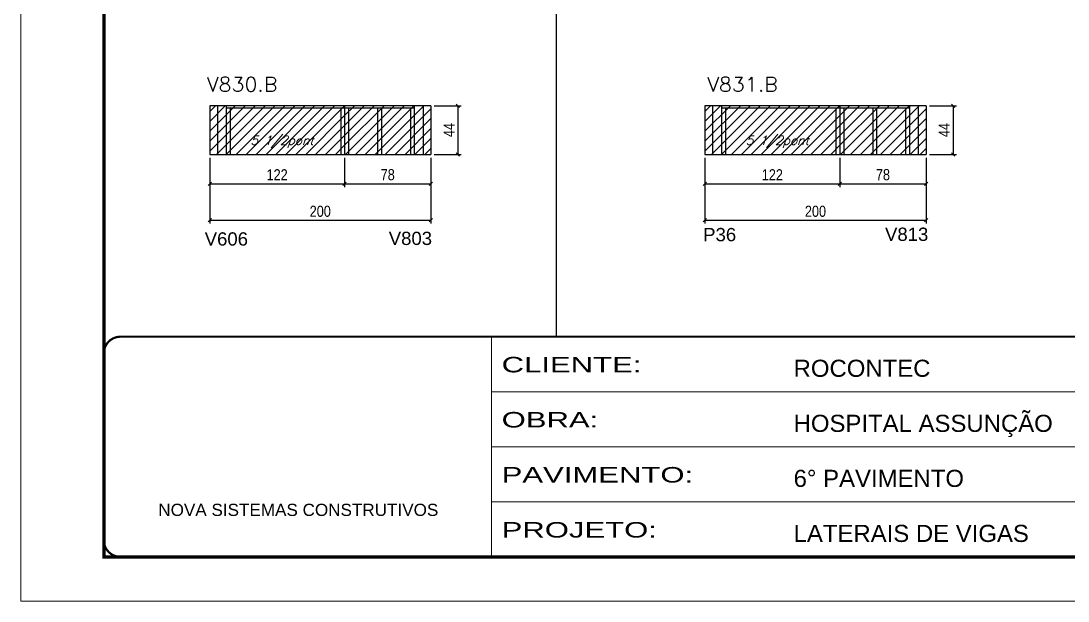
# Model space of a CAD drawing. Extents: x -20960 to -5926, y -2106 to 21915.
# Drawn here: x -12207 to -11260, y 10528 to 11053 of the extents above; entities that cross this region are included whole.
import ezdxf

# ---------------------------------------------------------------- set-up
doc = ezdxf.new("R2010")
doc.units = 0
doc.linetypes.add('CONTINUO', pattern=[0])
doc.linetypes.add('DASHED', pattern=[0.75, 0.5, -0.25])
for name, color, linetype in [('5', 5, 'Continuous'), ('COTA', 241, 'Continuous'), ('Painéis', 200, 'Continuous'), ('Reaproveitamento', 251, 'Continuous'), ('SARR_2.2x7', 40, 'Continuous'), ('SARR_3.5x7', 81, 'Continuous'), ('texto', 7, 'Continuous')]:
    doc.layers.add(name, color=color, linetype=linetype)
for name, color, linetype, lineweight in [('Folhas', 255, 'Continuous', 9), ('SARRAFO DE PRESSAO', 251, 'DASHED', 9), ('Texto Seção', 7, 'Continuous', 15)]:
    doc.layers.add(name, color=color, linetype=linetype, lineweight=lineweight)
doc.styles.add('ARIAL', font='arial.ttf')
doc.styles.add('COTA TECNICA', font='techl___.ttf', dxfattribs={"height": 10})
doc.styles.add('REGUA-120', font='ROMANS.shx', dxfattribs={"height": 15})
doc.styles.add('Romans', font='romans.shx')
doc.styles.get("Standard").update_dxf_attribs({"font": 'arial.ttf'})
doc.styles.add('Tecnologia', font='')
doc.styles.get('Tecnologia').set_extended_font_data('Forgotten Futurist')
doc.dimstyles.new('PAINEL', dxfattribs={"dimtxt": 10, "dimasz": 3, "dimexe": 3, "dimexo": 3, "dimgap": 3, "dimtad": 1, "dimdec": 1, "dimzin": 12, "dimdsep": 46, "dimtxsty": 'COTA TECNICA', "dimblk1": 'OBLIQUE', "dimblk2": 'OBLIQUE', "dimsah": 1, "dimcen": 0.9, "dimclrd": 4, "dimclre": 4, "dimclrt": 240, "dimadec": 1, "dimazin": 3, "dimtfac": 1, "dimtdec": 1, "dimtmove": 0, "dimatfit": 3, "dimfxl": 1, "dimtolj": 1, "dimtzin": 12, "dimarcsym": 0})
pattern_1 = [(45, (-149337.549, -17164.6856), (-4.49012806, 4.49012806), [])]
pattern_2 = [(45, (-149785.343, -17164.6856), (-4.49012806, 4.49012806), [])]

# ---------------------------------------------------------------- blocks, each defined once
blk = doc.blocks.new('9999999999')
at = {"color": 30, "linetype": 'CONTINUO'}
for p, q in [((98564.56, 34230.21), (98564.56, 34429.45)), ((98564.56, 34379.64), (99583.98, 34379.64)), ((98564.56, 34329.83), (99487.98, 34329.83)), ((98564.56, 34280.02), (99487.98, 34280.02))]:
    blk.add_line(p, q, dxfattribs=at)
at = {"color": 30, "linetype": 'CONTINUO', "const_width": 2}
blk.add_lwpolyline([(99583.98, 34230.21), (99583.98, 34414.45, 0.414214), (99568.98, 34429.45), (98228.98, 34429.45, 0.414214), (98213.98, 34414.45), (98213.98, 34245.21, 0.414214), (98228.98, 34230.21), (99583.98, 34230.21)], format="xyb", dxfattribs=at)
at = {"layer": 'Folhas'}
blk.add_lwpolyline([(98138.98, 34190.21), (99623.98, 34190.21), (99623.98, 35240.21), (98138.98, 35240.21)], close=True, dxfattribs=at)
at = {"layer": 'Folhas', "color": 30, "const_width": 3}
blk.add_lwpolyline([(98213.98, 34230.21), (99583.98, 34230.21), (99583.98, 35200.21), (98213.98, 35200.21)], close=True, dxfattribs=at)
at = {"color": 7, "linetype": 'Continuous', "ltscale": 5, "style": 'ARIAL'}
for s, height, p in [('ROCONTEC', 15.483, (98837.68, 34393.13)), ('HOSPITAL ASSUNÇÃO', 15.4829, (98837.68, 34343.32)), ('6° PAVIMENTO', 15.4829, (98837.68, 34293.51)), ('NOVA SISTEMAS CONSTRUTIVOS', 11.0592, (98263.19, 34267.21)), ('LATERAIS DE VIGAS', 15.4829, (98837.68, 34243.7))]:
    blk.add_text(s, height=height, dxfattribs=at).set_placement(p)
at = {"layer": 'Folhas', "color": 7, "style": 'Tecnologia', "width": 1.5}
for s, p in [('CLIENTE:', (98573.65, 34397.17)), ('OBRA:', (98573.65, 34347.31)), ('PAVIMENTO:', (98573.65, 34297.5)), ('PROJETO:', (98573.65, 34247.69))]:
    blk.add_text(s, height=14, dxfattribs=at).set_placement(p)
blk = doc.blocks.new('_Oblique')
at = {"color": 0, "linetype": 'ByBlock', "lineweight": -2}
blk.add_line((-0.5, -0.5), (0.5, 0.5), dxfattribs=at)
blk = doc.blocks.new('*D1358')
at = {"layer": 'COTA', "color": 4, "linetype": 'ByBlock', "lineweight": -2, "transparency": 16777216}
for p, q in [((-11588.54, 10929.45), (-11588.54, 10869.78)), ((-11388.54, 10929.45), (-11388.54, 10869.78)), ((-11588.54, 10872.78), (-11388.54, 10872.78))]:
    blk.add_line(p, q, dxfattribs=at)
at = {"layer": 'Defpoints', "color": 0, "linetype": 'ByBlock', "transparency": 16777216}
for p in [(-11588.54, 10932.45), (-11388.54, 10932.45), (-11388.54, 10872.78)]:
    blk.add_point(p, dxfattribs=at)
at = {"layer": 'COTA', "color": 4, "linetype": 'ByBlock', "lineweight": -2, "transparency": 16777216, "xscale": 3, "yscale": 3, "zscale": 3, "rotation": 180}
blk.add_blockref('_Oblique', (-11588.54, 10872.78), dxfattribs=at)
at = {"layer": 'COTA', "color": 4, "linetype": 'ByBlock', "lineweight": -2, "transparency": 16777216, "xscale": 3, "yscale": 3, "zscale": 3}
blk.add_blockref('_Oblique', (-11388.54, 10872.78), dxfattribs=at)
at = {"layer": 'COTA', "color": 240, "linetype": 'ByBlock', "transparency": 16777216, "insert": (-11488.54, 10880.88), "char_height": 10, "attachment_point": 5, "style": 'COTA TECNICA'}
blk.add_mtext('\\A1;200', dxfattribs=at)
blk = doc.blocks.new('*D1359')
at = {"layer": 'COTA', "color": 4, "linetype": 'ByBlock', "lineweight": -2, "transparency": 16777216}
for p, q in [((-11385.54, 10976.45), (-11361.01, 10976.45)), ((-11364.01, 10976.45), (-11364.01, 10932.45)), ((-11385.54, 10932.45), (-11361.01, 10932.45))]:
    blk.add_line(p, q, dxfattribs=at)
at = {"layer": 'Defpoints', "color": 0, "linetype": 'ByBlock', "transparency": 16777216}
for p in [(-11388.54, 10976.45), (-11388.54, 10932.45), (-11364.01, 10932.45)]:
    blk.add_point(p, dxfattribs=at)
at = {"layer": 'COTA', "color": 4, "linetype": 'ByBlock', "lineweight": -2, "transparency": 16777216, "xscale": 3, "yscale": 3, "zscale": 3}
for p, rotation in [((-11364.01, 10976.45), 90), ((-11364.01, 10932.45), 270)]:
    blk.add_blockref('_Oblique', p, dxfattribs=dict(at, rotation=rotation))
at = {"layer": 'COTA', "color": 240, "linetype": 'ByBlock', "transparency": 16777216, "insert": (-11372.08, 10954.45), "char_height": 10, "attachment_point": 5, "rotation": 90, "style": 'COTA TECNICA'}
blk.add_mtext('\\A1;44', dxfattribs=at)
blk = doc.blocks.new('*D1362')
at = {"layer": 'COTA', "color": 4, "linetype": 'ByBlock', "lineweight": -2, "transparency": 16777216}
for p, q in [((-11588.54, 10929.45), (-11588.54, 10902.92)), ((-11466.54, 10929.45), (-11466.54, 10902.92)), ((-11588.54, 10905.92), (-11466.54, 10905.92))]:
    blk.add_line(p, q, dxfattribs=at)
at = {"layer": 'Defpoints', "color": 0, "linetype": 'ByBlock', "transparency": 16777216}
for p in [(-11588.54, 10932.45), (-11466.54, 10932.45), (-11466.54, 10905.92)]:
    blk.add_point(p, dxfattribs=at)
at = {"layer": 'COTA', "color": 4, "linetype": 'ByBlock', "lineweight": -2, "transparency": 16777216, "xscale": 3, "yscale": 3, "zscale": 3, "rotation": 180}
blk.add_blockref('_Oblique', (-11588.54, 10905.92), dxfattribs=at)
at = {"layer": 'COTA', "color": 4, "linetype": 'ByBlock', "lineweight": -2, "transparency": 16777216, "xscale": 3, "yscale": 3, "zscale": 3}
blk.add_blockref('_Oblique', (-11466.54, 10905.92), dxfattribs=at)
at = {"layer": 'COTA', "color": 240, "linetype": 'ByBlock', "transparency": 16777216, "insert": (-11527.54, 10913.98), "char_height": 10, "attachment_point": 5, "style": 'COTA TECNICA'}
blk.add_mtext('\\A1;122', dxfattribs=at)
blk = doc.blocks.new('*D1363')
at = {"layer": 'COTA', "color": 4, "linetype": 'ByBlock', "lineweight": -2, "transparency": 16777216}
for p, q in [((-11466.54, 10929.45), (-11466.54, 10902.92)), ((-11388.54, 10929.45), (-11388.54, 10902.92)), ((-11466.54, 10905.92), (-11388.54, 10905.92))]:
    blk.add_line(p, q, dxfattribs=at)
at = {"layer": 'Defpoints', "color": 0, "linetype": 'ByBlock', "transparency": 16777216}
for p in [(-11466.54, 10932.45), (-11388.54, 10932.45), (-11388.54, 10905.92)]:
    blk.add_point(p, dxfattribs=at)
at = {"layer": 'COTA', "color": 4, "linetype": 'ByBlock', "lineweight": -2, "transparency": 16777216, "xscale": 3, "yscale": 3, "zscale": 3, "rotation": 180}
blk.add_blockref('_Oblique', (-11466.54, 10905.92), dxfattribs=at)
at = {"layer": 'COTA', "color": 4, "linetype": 'ByBlock', "lineweight": -2, "transparency": 16777216, "xscale": 3, "yscale": 3, "zscale": 3}
blk.add_blockref('_Oblique', (-11388.54, 10905.92), dxfattribs=at)
at = {"layer": 'COTA', "color": 240, "linetype": 'ByBlock', "transparency": 16777216, "insert": (-11427.54, 10914.02), "char_height": 10, "attachment_point": 5, "style": 'COTA TECNICA'}
blk.add_mtext('\\A1;78', dxfattribs=at)
blk = doc.blocks.new('*D1370')
at = {"layer": 'COTA', "color": 4, "linetype": 'ByBlock', "lineweight": -2, "transparency": 16777216}
for p, q in [((-12036.33, 10929.45), (-12036.33, 10869.78)), ((-11836.33, 10929.45), (-11836.33, 10869.78)), ((-12036.33, 10872.78), (-11836.33, 10872.78))]:
    blk.add_line(p, q, dxfattribs=at)
at = {"layer": 'Defpoints', "color": 0, "linetype": 'ByBlock', "transparency": 16777216}
for p in [(-12036.33, 10932.45), (-11836.33, 10932.45), (-11836.33, 10872.78)]:
    blk.add_point(p, dxfattribs=at)
at = {"layer": 'COTA', "color": 4, "linetype": 'ByBlock', "lineweight": -2, "transparency": 16777216, "xscale": 3, "yscale": 3, "zscale": 3, "rotation": 180}
blk.add_blockref('_Oblique', (-12036.33, 10872.78), dxfattribs=at)
at = {"layer": 'COTA', "color": 4, "linetype": 'ByBlock', "lineweight": -2, "transparency": 16777216, "xscale": 3, "yscale": 3, "zscale": 3}
blk.add_blockref('_Oblique', (-11836.33, 10872.78), dxfattribs=at)
at = {"layer": 'COTA', "color": 240, "linetype": 'ByBlock', "transparency": 16777216, "insert": (-11936.33, 10880.88), "char_height": 10, "attachment_point": 5, "style": 'COTA TECNICA'}
blk.add_mtext('\\A1;200', dxfattribs=at)
blk = doc.blocks.new('*D1371')
at = {"layer": 'COTA', "color": 4, "linetype": 'ByBlock', "lineweight": -2, "transparency": 16777216}
for p, q in [((-11833.33, 10976.45), (-11808.8, 10976.45)), ((-11811.8, 10976.45), (-11811.8, 10932.45)), ((-11833.33, 10932.45), (-11808.8, 10932.45))]:
    blk.add_line(p, q, dxfattribs=at)
at = {"layer": 'Defpoints', "color": 0, "linetype": 'ByBlock', "transparency": 16777216}
for p in [(-11836.33, 10976.45), (-11836.33, 10932.45), (-11811.8, 10932.45)]:
    blk.add_point(p, dxfattribs=at)
at = {"layer": 'COTA', "color": 4, "linetype": 'ByBlock', "lineweight": -2, "transparency": 16777216, "xscale": 3, "yscale": 3, "zscale": 3}
for p, rotation in [((-11811.8, 10976.45), 90), ((-11811.8, 10932.45), 270)]:
    blk.add_blockref('_Oblique', p, dxfattribs=dict(at, rotation=rotation))
at = {"layer": 'COTA', "color": 240, "linetype": 'ByBlock', "transparency": 16777216, "insert": (-11819.87, 10954.45), "char_height": 10, "attachment_point": 5, "rotation": 90, "style": 'COTA TECNICA'}
blk.add_mtext('\\A1;44', dxfattribs=at)
blk = doc.blocks.new('*D1372')
at = {"layer": 'COTA', "color": 4, "linetype": 'ByBlock', "lineweight": -2, "transparency": 16777216}
for p, q in [((-12036.33, 10929.45), (-12036.33, 10902.92)), ((-11914.33, 10929.45), (-11914.33, 10902.92)), ((-12036.33, 10905.92), (-11914.33, 10905.92))]:
    blk.add_line(p, q, dxfattribs=at)
at = {"layer": 'Defpoints', "color": 0, "linetype": 'ByBlock', "transparency": 16777216}
for p in [(-12036.33, 10932.45), (-11914.33, 10932.45), (-11914.33, 10905.92)]:
    blk.add_point(p, dxfattribs=at)
at = {"layer": 'COTA', "color": 4, "linetype": 'ByBlock', "lineweight": -2, "transparency": 16777216, "xscale": 3, "yscale": 3, "zscale": 3, "rotation": 180}
blk.add_blockref('_Oblique', (-12036.33, 10905.92), dxfattribs=at)
at = {"layer": 'COTA', "color": 4, "linetype": 'ByBlock', "lineweight": -2, "transparency": 16777216, "xscale": 3, "yscale": 3, "zscale": 3}
blk.add_blockref('_Oblique', (-11914.33, 10905.92), dxfattribs=at)
at = {"layer": 'COTA', "color": 240, "linetype": 'ByBlock', "transparency": 16777216, "insert": (-11975.33, 10913.98), "char_height": 10, "attachment_point": 5, "style": 'COTA TECNICA'}
blk.add_mtext('\\A1;122', dxfattribs=at)
blk = doc.blocks.new('*D1373')
at = {"layer": 'COTA', "color": 4, "linetype": 'ByBlock', "lineweight": -2, "transparency": 16777216}
for p, q in [((-11914.33, 10929.45), (-11914.33, 10902.92)), ((-11836.33, 10929.45), (-11836.33, 10902.92)), ((-11914.33, 10905.92), (-11836.33, 10905.92))]:
    blk.add_line(p, q, dxfattribs=at)
at = {"layer": 'Defpoints', "color": 0, "linetype": 'ByBlock', "transparency": 16777216}
for p in [(-11914.33, 10932.45), (-11836.33, 10932.45), (-11836.33, 10905.92)]:
    blk.add_point(p, dxfattribs=at)
at = {"layer": 'COTA', "color": 4, "linetype": 'ByBlock', "lineweight": -2, "transparency": 16777216, "xscale": 3, "yscale": 3, "zscale": 3, "rotation": 180}
blk.add_blockref('_Oblique', (-11914.33, 10905.92), dxfattribs=at)
at = {"layer": 'COTA', "color": 4, "linetype": 'ByBlock', "lineweight": -2, "transparency": 16777216, "xscale": 3, "yscale": 3, "zscale": 3}
blk.add_blockref('_Oblique', (-11836.33, 10905.92), dxfattribs=at)
at = {"layer": 'COTA', "color": 240, "linetype": 'ByBlock', "transparency": 16777216, "insert": (-11875.33, 10914.02), "char_height": 10, "attachment_point": 5, "style": 'COTA TECNICA'}
blk.add_mtext('\\A1;78', dxfattribs=at)

msp = doc.modelspace()

# ---------------------------------------------------------------- hatches: boundary and pattern name
at = {"layer": 'Reaproveitamento', "linetype": 'ByBlock'}
h = msp.add_hatch(dxfattribs=at)
h.set_pattern_fill('ANSI31', color=256, scale=2)
h.set_pattern_definition(pattern_2)
h.paths.add_polyline_path([(-12036.33, 10976.45), (-12036.33, 10932.45), (-11914.33, 10932.45), (-11914.33, 10976.45)])
h = msp.add_hatch(dxfattribs=at)
h.set_pattern_fill('ANSI31', color=256, scale=2)
h.set_pattern_definition(pattern_2)
h.paths.add_polyline_path([(-11836.33, 10932.45), (-11836.33, 10976.45), (-11914.33, 10976.45), (-11914.33, 10932.45)])
h = msp.add_hatch(dxfattribs=at)
h.set_pattern_fill('ANSI31', color=256, scale=2)
h.set_pattern_definition(pattern_1)
h.paths.add_polyline_path([(-11588.54, 10976.45), (-11588.54, 10932.45), (-11466.54, 10932.45), (-11466.54, 10976.45)])
h = msp.add_hatch(dxfattribs=at)
h.set_pattern_fill('ANSI31', color=256, scale=2)
h.set_pattern_definition(pattern_1)
h.paths.add_polyline_path([(-11388.54, 10932.45), (-11388.54, 10976.45), (-11466.54, 10976.45), (-11466.54, 10932.45)])

# ---------------------------------------------------------------- linework, layer by layer
at = {"layer": 'COTA', "linetype": 'ByBlock'}
msp.add_line((-11722.89, 11538.21), (-11722.89, 10767.46), dxfattribs=at)
at = {"layer": 'Painéis', "linetype": 'ByBlock'}
for p, q in [((-12036.33, 10976.45), (-12036.33, 10932.45)), ((-11836.33, 10976.45), (-12036.33, 10976.45)), ((-11914.33, 10976.45), (-11914.33, 10932.45)), ((-11836.33, 10976.45), (-11836.33, 10932.45)), ((-11588.54, 10976.45), (-11588.54, 10932.45)), ((-11388.54, 10976.45), (-11588.54, 10976.45)), ((-11466.54, 10976.45), (-11466.54, 10932.45)), ((-11388.54, 10976.45), (-11388.54, 10932.45)), ((-12036.33, 10932.45), (-11836.33, 10932.45)), ((-11588.54, 10932.45), (-11388.54, 10932.45))]:
    msp.add_line(p, q, dxfattribs=at)
at = {"layer": 'SARR_2.2x7', "linetype": 'Continuous'}
for p, q in [((-12029.33, 10976.45), (-12029.33, 10932.45)), ((-11851.33, 10974.25), (-12021.33, 10974.25)), ((-11843.33, 10976.45), (-11843.33, 10932.45)), ((-11581.54, 10976.45), (-11581.54, 10932.45)), ((-11403.54, 10974.25), (-11573.54, 10974.25)), ((-11395.54, 10976.45), (-11395.54, 10932.45))]:
    msp.add_line(p, q, dxfattribs=at)
at = {"layer": 'SARR_3.5x7'}
for p, q in [((-12021.33, 10976.45), (-12021.33, 10932.45)), ((-12017.83, 10974.25), (-12017.83, 10932.45)), ((-11917.83, 10974.25), (-11917.83, 10932.45)), ((-11910.83, 10974.25), (-11910.83, 10932.45)), ((-11884.58, 10974.25), (-11884.58, 10932.45)), ((-11881.08, 10974.25), (-11881.08, 10932.45)), ((-11854.83, 10974.25), (-11854.83, 10932.45)), ((-11851.33, 10976.45), (-11851.33, 10932.45)), ((-11573.54, 10976.45), (-11573.54, 10932.45)), ((-11570.04, 10974.25), (-11570.04, 10932.45)), ((-11470.04, 10974.25), (-11470.04, 10932.45)), ((-11463.04, 10974.25), (-11463.04, 10932.45)), ((-11436.79, 10974.25), (-11436.79, 10932.45)), ((-11433.29, 10974.25), (-11433.29, 10932.45)), ((-11407.04, 10974.25), (-11407.04, 10932.45)), ((-11403.54, 10976.45), (-11403.54, 10932.45))]:
    msp.add_line(p, q, dxfattribs=at)

# ---------------------------------------------------------------- block references
at = {"layer": 'SARRAFO DE PRESSAO', "color": 6, "linetype": 'ByBlock'}
msp.add_blockref('9999999999', (-110345.98, -23661.99), dxfattribs=at)

# ---------------------------------------------------------------- texts
at = {"layer": '5', "linetype": 'Continuous'}
for s, p in [('V606', (-12040.83, 10849.92)), ('V803', (-11874.4, 10850.44)), ('P36', (-11590.09, 10853.85)), ('V813', (-11425.64, 10854.15))]:
    msp.add_text(s, height=12, rotation=0.00004, dxfattribs=at).set_placement(p)
at = {"layer": 'texto', "color": 2, "char_height": 8, "attachment_point": 5, "style": 'Romans'}
for insert in [(-11970.95, 10943.84), (-11523.15, 10943.84)]:
    msp.add_mtext('{\\Q19;\\C256;5 1/2pont}', dxfattribs=dict(at, insert=insert))
at = {"layer": 'Texto Seção', "style": 'REGUA-120', "width": 1.05}
for s, p in [('V830.B', (-12038.8, 10989.29)), ('V831.B', (-11586.32, 10989.29))]:
    msp.add_text(s, height=13, dxfattribs=at).set_placement(p)

# ---------------------------------------------------------------- dimensions: what is measured, and where the dimension line sits
at = {"layer": 'COTA', "linetype": 'ByBlock'}
for base, p1, p2, picture, middle in [((-11811.8, 10932.45), (-11836.33, 10976.45), (-11836.33, 10932.45), '*D1371', (-11819.87, 10954.45)), ((-11364.01, 10932.45), (-11388.54, 10976.45), (-11388.54, 10932.45), '*D1359', (-11372.08, 10954.45))]:
    dim = msp.add_linear_dim(base=base, p1=p1, p2=p2, angle=90, dimstyle='PAINEL', dxfattribs=at)
    dim.commit()
    dim.dimension.update_dxf_attribs({"geometry": picture, "text_midpoint": middle})
for p1, p2, picture, middle in [((-12036.33, 10932.45), (-11836.33, 10932.45), '*D1370', (-11936.33, 10880.88)), ((-11588.54, 10932.45), (-11388.54, 10932.45), '*D1358', (-11488.54, 10880.88))]:
    dim = msp.add_aligned_dim(p1=p1, p2=p2, distance=-59.67, dimstyle='PAINEL', dxfattribs=at)
    dim.commit()
    dim.dimension.update_dxf_attribs({"geometry": picture, "text_midpoint": middle})
for base, p1, p2, picture, middle in [((-11914.33, 10905.92), (-12036.33, 10932.45), (-11914.33, 10932.45), '*D1372', (-11975.33, 10913.98)), ((-11466.54, 10905.92), (-11588.54, 10932.45), (-11466.54, 10932.45), '*D1362', (-11527.54, 10913.98))]:
    dim = msp.add_linear_dim(base=base, p1=p1, p2=p2, dimstyle='PAINEL', dxfattribs=at)
    dim.commit()
    dim.dimension.update_dxf_attribs({"geometry": picture, "text_midpoint": middle})
for base, p1, p2, picture, middle in [((-11836.33, 10905.92), (-11914.33, 10932.45), (-11836.33, 10932.45), '*D1373', (-11875.33, 10914.02)), ((-11388.54, 10905.92), (-11466.54, 10932.45), (-11388.54, 10932.45), '*D1363', (-11427.54, 10914.02))]:
    dim = msp.add_linear_dim(base=base, p1=p1, p2=p2, dimstyle='PAINEL', override={"dimtmove": 1}, dxfattribs=at)
    dim.commit()
    dim.dimension.update_dxf_attribs({"geometry": picture, "text_midpoint": middle})

doc.saveas('drawing.dxf')
